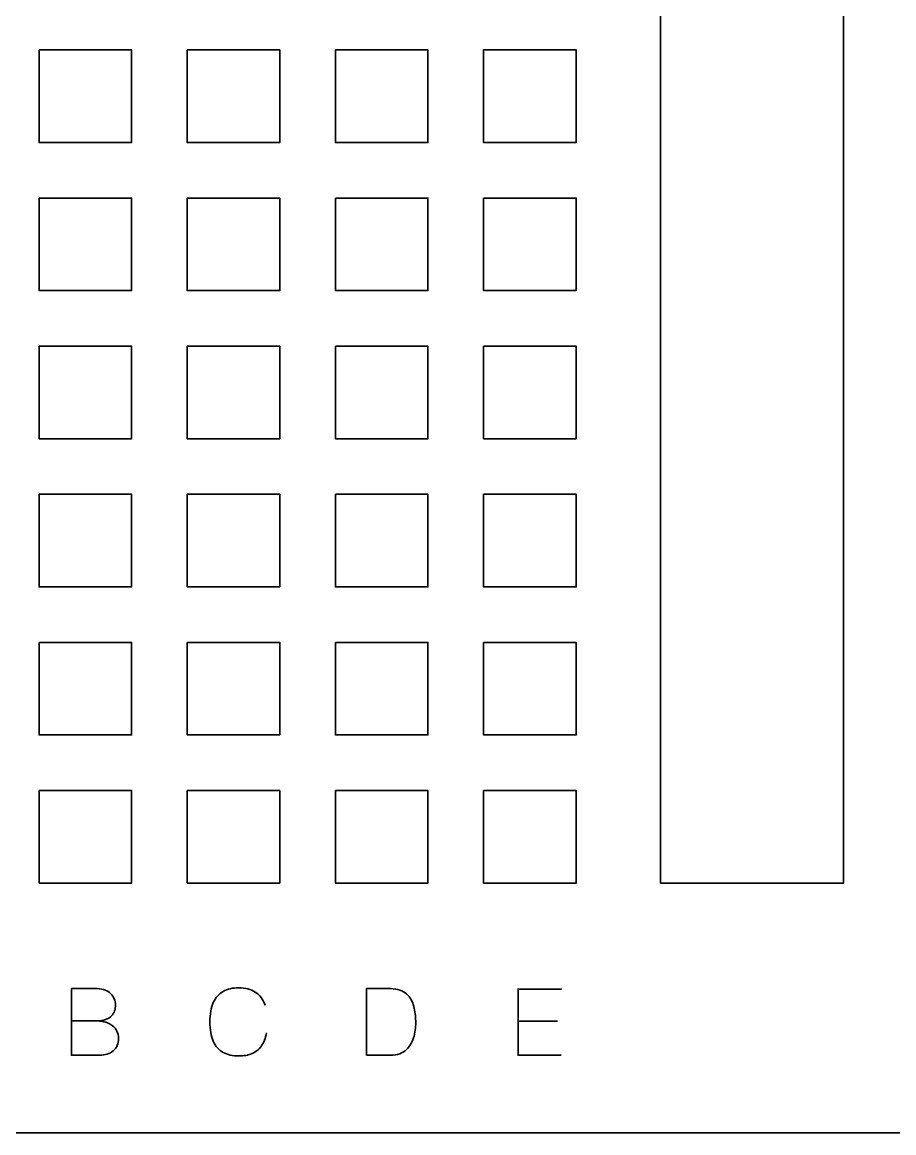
# Model space of a CAD drawing. Header units: centimetres. Extents: x -13.14 to -7.86, y -19.04 to -10.66.
# Drawn here: x -11.751 to -10.257, y -19.041 to -17.136 of the extents above; entities that cross this region are included whole.
import ezdxf

# ---------------------------------------------------------------- set-up
doc = ezdxf.new("R2010")
doc.units = ezdxf.units.CM
doc.header["$MEASUREMENT"] = 0
doc.layers.add('Layer 1', color=7, linetype='Continuous')

msp = doc.modelspace()

# ---------------------------------------------------------------- linework, layer by layer
at = {"layer": 'Layer 1', "color": 250, "lineweight": 35}
for points, knots in [([(-12.24632, -10.659), (-12.24632, -10.659), (-8.75382, -10.659), (-8.75382, -10.659), (-8.75382, -10.659), (-8.75382, -10.659), (-8.75382, -19.041), (-8.75382, -19.041), (-8.75382, -19.041), (-8.75382, -19.041), (-12.24632, -19.041), (-12.24632, -19.041), (-12.24632, -19.041), (-12.24632, -19.041), (-12.24632, -10.659), (-12.24632, -10.659)], [0, 0, 0, 0, 0.25, 0.25, 0.25, 0.25, 0.5, 0.5, 0.5, 0.5, 0.75, 0.75, 0.75, 0.75, 1, 1, 1, 1]), ([(-10.65688, -11.08722), (-10.65688, -11.08722), (-10.34326, -11.08722), (-10.34326, -11.08722), (-10.34326, -11.08722), (-10.34326, -11.08722), (-10.34326, -18.61278), (-10.34326, -18.61278), (-10.34326, -18.61278), (-10.34326, -18.61278), (-10.65688, -18.61278), (-10.65688, -18.61278), (-10.65688, -18.61278), (-10.65688, -18.61278), (-10.65688, -11.08722), (-10.65688, -11.08722)], [0, 0, 0, 0, 0.25, 0.25, 0.25, 0.25, 0.5, 0.5, 0.5, 0.5, 0.75, 0.75, 0.75, 0.75, 1, 1, 1, 1]), ([(-11.72244, -17.18403), (-11.72244, -17.18403), (-11.56369, -17.18403), (-11.56369, -17.18403), (-11.56369, -17.18403), (-11.56369, -17.18403), (-11.56369, -17.34278), (-11.56369, -17.34278), (-11.56369, -17.34278), (-11.56369, -17.34278), (-11.72244, -17.34278), (-11.72244, -17.34278), (-11.72244, -17.34278), (-11.72244, -17.34278), (-11.72244, -17.18403), (-11.72244, -17.18403)], [0, 0, 0, 0, 0.25, 0.25, 0.25, 0.25, 0.5, 0.5, 0.5, 0.5, 0.75, 0.75, 0.75, 0.75, 1, 1, 1, 1]), ([(-11.46844, -17.18403), (-11.46844, -17.18403), (-11.30969, -17.18403), (-11.30969, -17.18403), (-11.30969, -17.18403), (-11.30969, -17.18403), (-11.30969, -17.34278), (-11.30969, -17.34278), (-11.30969, -17.34278), (-11.30969, -17.34278), (-11.46844, -17.34278), (-11.46844, -17.34278), (-11.46844, -17.34278), (-11.46844, -17.34278), (-11.46844, -17.18403), (-11.46844, -17.18403)], [0, 0, 0, 0, 0.25, 0.25, 0.25, 0.25, 0.5, 0.5, 0.5, 0.5, 0.75, 0.75, 0.75, 0.75, 1, 1, 1, 1]), ([(-11.21444, -17.18403), (-11.21444, -17.18403), (-11.05569, -17.18403), (-11.05569, -17.18403), (-11.05569, -17.18403), (-11.05569, -17.18403), (-11.05569, -17.34278), (-11.05569, -17.34278), (-11.05569, -17.34278), (-11.05569, -17.34278), (-11.21444, -17.34278), (-11.21444, -17.34278), (-11.21444, -17.34278), (-11.21444, -17.34278), (-11.21444, -17.18403), (-11.21444, -17.18403)], [0, 0, 0, 0, 0.25, 0.25, 0.25, 0.25, 0.5, 0.5, 0.5, 0.5, 0.75, 0.75, 0.75, 0.75, 1, 1, 1, 1]), ([(-10.96044, -17.18403), (-10.96044, -17.18403), (-10.80169, -17.18403), (-10.80169, -17.18403), (-10.80169, -17.18403), (-10.80169, -17.18403), (-10.80169, -17.34278), (-10.80169, -17.34278), (-10.80169, -17.34278), (-10.80169, -17.34278), (-10.96044, -17.34278), (-10.96044, -17.34278), (-10.96044, -17.34278), (-10.96044, -17.34278), (-10.96044, -17.18403), (-10.96044, -17.18403)], [0, 0, 0, 0, 0.25, 0.25, 0.25, 0.25, 0.5, 0.5, 0.5, 0.5, 0.75, 0.75, 0.75, 0.75, 1, 1, 1, 1]), ([(-11.72244, -17.43803), (-11.72244, -17.43803), (-11.56369, -17.43803), (-11.56369, -17.43803), (-11.56369, -17.43803), (-11.56369, -17.43803), (-11.56369, -17.59678), (-11.56369, -17.59678), (-11.56369, -17.59678), (-11.56369, -17.59678), (-11.72244, -17.59678), (-11.72244, -17.59678), (-11.72244, -17.59678), (-11.72244, -17.59678), (-11.72244, -17.43803), (-11.72244, -17.43803)], [0, 0, 0, 0, 0.25, 0.25, 0.25, 0.25, 0.5, 0.5, 0.5, 0.5, 0.75, 0.75, 0.75, 0.75, 1, 1, 1, 1]), ([(-11.46844, -17.43803), (-11.46844, -17.43803), (-11.30969, -17.43803), (-11.30969, -17.43803), (-11.30969, -17.43803), (-11.30969, -17.43803), (-11.30969, -17.59678), (-11.30969, -17.59678), (-11.30969, -17.59678), (-11.30969, -17.59678), (-11.46844, -17.59678), (-11.46844, -17.59678), (-11.46844, -17.59678), (-11.46844, -17.59678), (-11.46844, -17.43803), (-11.46844, -17.43803)], [0, 0, 0, 0, 0.25, 0.25, 0.25, 0.25, 0.5, 0.5, 0.5, 0.5, 0.75, 0.75, 0.75, 0.75, 1, 1, 1, 1]), ([(-11.21444, -17.43803), (-11.21444, -17.43803), (-11.05569, -17.43803), (-11.05569, -17.43803), (-11.05569, -17.43803), (-11.05569, -17.43803), (-11.05569, -17.59678), (-11.05569, -17.59678), (-11.05569, -17.59678), (-11.05569, -17.59678), (-11.21444, -17.59678), (-11.21444, -17.59678), (-11.21444, -17.59678), (-11.21444, -17.59678), (-11.21444, -17.43803), (-11.21444, -17.43803)], [0, 0, 0, 0, 0.25, 0.25, 0.25, 0.25, 0.5, 0.5, 0.5, 0.5, 0.75, 0.75, 0.75, 0.75, 1, 1, 1, 1]), ([(-10.96044, -17.43803), (-10.96044, -17.43803), (-10.80169, -17.43803), (-10.80169, -17.43803), (-10.80169, -17.43803), (-10.80169, -17.43803), (-10.80169, -17.59678), (-10.80169, -17.59678), (-10.80169, -17.59678), (-10.80169, -17.59678), (-10.96044, -17.59678), (-10.96044, -17.59678), (-10.96044, -17.59678), (-10.96044, -17.59678), (-10.96044, -17.43803), (-10.96044, -17.43803)], [0, 0, 0, 0, 0.25, 0.25, 0.25, 0.25, 0.5, 0.5, 0.5, 0.5, 0.75, 0.75, 0.75, 0.75, 1, 1, 1, 1]), ([(-11.72244, -17.69203), (-11.72244, -17.69203), (-11.56369, -17.69203), (-11.56369, -17.69203), (-11.56369, -17.69203), (-11.56369, -17.69203), (-11.56369, -17.85078), (-11.56369, -17.85078), (-11.56369, -17.85078), (-11.56369, -17.85078), (-11.72244, -17.85078), (-11.72244, -17.85078), (-11.72244, -17.85078), (-11.72244, -17.85078), (-11.72244, -17.69203), (-11.72244, -17.69203)], [0, 0, 0, 0, 0.25, 0.25, 0.25, 0.25, 0.5, 0.5, 0.5, 0.5, 0.75, 0.75, 0.75, 0.75, 1, 1, 1, 1]), ([(-11.46844, -17.69203), (-11.46844, -17.69203), (-11.30969, -17.69203), (-11.30969, -17.69203), (-11.30969, -17.69203), (-11.30969, -17.69203), (-11.30969, -17.85078), (-11.30969, -17.85078), (-11.30969, -17.85078), (-11.30969, -17.85078), (-11.46844, -17.85078), (-11.46844, -17.85078), (-11.46844, -17.85078), (-11.46844, -17.85078), (-11.46844, -17.69203), (-11.46844, -17.69203)], [0, 0, 0, 0, 0.25, 0.25, 0.25, 0.25, 0.5, 0.5, 0.5, 0.5, 0.75, 0.75, 0.75, 0.75, 1, 1, 1, 1]), ([(-11.21444, -17.69203), (-11.21444, -17.69203), (-11.05569, -17.69203), (-11.05569, -17.69203), (-11.05569, -17.69203), (-11.05569, -17.69203), (-11.05569, -17.85078), (-11.05569, -17.85078), (-11.05569, -17.85078), (-11.05569, -17.85078), (-11.21444, -17.85078), (-11.21444, -17.85078), (-11.21444, -17.85078), (-11.21444, -17.85078), (-11.21444, -17.69203), (-11.21444, -17.69203)], [0, 0, 0, 0, 0.25, 0.25, 0.25, 0.25, 0.5, 0.5, 0.5, 0.5, 0.75, 0.75, 0.75, 0.75, 1, 1, 1, 1]), ([(-10.96044, -17.69203), (-10.96044, -17.69203), (-10.80169, -17.69203), (-10.80169, -17.69203), (-10.80169, -17.69203), (-10.80169, -17.69203), (-10.80169, -17.85078), (-10.80169, -17.85078), (-10.80169, -17.85078), (-10.80169, -17.85078), (-10.96044, -17.85078), (-10.96044, -17.85078), (-10.96044, -17.85078), (-10.96044, -17.85078), (-10.96044, -17.69203), (-10.96044, -17.69203)], [0, 0, 0, 0, 0.25, 0.25, 0.25, 0.25, 0.5, 0.5, 0.5, 0.5, 0.75, 0.75, 0.75, 0.75, 1, 1, 1, 1]), ([(-11.72244, -17.94603), (-11.72244, -17.94603), (-11.56369, -17.94603), (-11.56369, -17.94603), (-11.56369, -17.94603), (-11.56369, -17.94603), (-11.56369, -18.10478), (-11.56369, -18.10478), (-11.56369, -18.10478), (-11.56369, -18.10478), (-11.72244, -18.10478), (-11.72244, -18.10478), (-11.72244, -18.10478), (-11.72244, -18.10478), (-11.72244, -17.94603), (-11.72244, -17.94603)], [0, 0, 0, 0, 0.25, 0.25, 0.25, 0.25, 0.5, 0.5, 0.5, 0.5, 0.75, 0.75, 0.75, 0.75, 1, 1, 1, 1]), ([(-11.46844, -17.94603), (-11.46844, -17.94603), (-11.30969, -17.94603), (-11.30969, -17.94603), (-11.30969, -17.94603), (-11.30969, -17.94603), (-11.30969, -18.10478), (-11.30969, -18.10478), (-11.30969, -18.10478), (-11.30969, -18.10478), (-11.46844, -18.10478), (-11.46844, -18.10478), (-11.46844, -18.10478), (-11.46844, -18.10478), (-11.46844, -17.94603), (-11.46844, -17.94603)], [0, 0, 0, 0, 0.25, 0.25, 0.25, 0.25, 0.5, 0.5, 0.5, 0.5, 0.75, 0.75, 0.75, 0.75, 1, 1, 1, 1]), ([(-11.21444, -17.94603), (-11.21444, -17.94603), (-11.05569, -17.94603), (-11.05569, -17.94603), (-11.05569, -17.94603), (-11.05569, -17.94603), (-11.05569, -18.10478), (-11.05569, -18.10478), (-11.05569, -18.10478), (-11.05569, -18.10478), (-11.21444, -18.10478), (-11.21444, -18.10478), (-11.21444, -18.10478), (-11.21444, -18.10478), (-11.21444, -17.94603), (-11.21444, -17.94603)], [0, 0, 0, 0, 0.25, 0.25, 0.25, 0.25, 0.5, 0.5, 0.5, 0.5, 0.75, 0.75, 0.75, 0.75, 1, 1, 1, 1]), ([(-10.96044, -17.94603), (-10.96044, -17.94603), (-10.80169, -17.94603), (-10.80169, -17.94603), (-10.80169, -17.94603), (-10.80169, -17.94603), (-10.80169, -18.10478), (-10.80169, -18.10478), (-10.80169, -18.10478), (-10.80169, -18.10478), (-10.96044, -18.10478), (-10.96044, -18.10478), (-10.96044, -18.10478), (-10.96044, -18.10478), (-10.96044, -17.94603), (-10.96044, -17.94603)], [0, 0, 0, 0, 0.25, 0.25, 0.25, 0.25, 0.5, 0.5, 0.5, 0.5, 0.75, 0.75, 0.75, 0.75, 1, 1, 1, 1]), ([(-11.72244, -18.20003), (-11.72244, -18.20003), (-11.56369, -18.20003), (-11.56369, -18.20003), (-11.56369, -18.20003), (-11.56369, -18.20003), (-11.56369, -18.35878), (-11.56369, -18.35878), (-11.56369, -18.35878), (-11.56369, -18.35878), (-11.72244, -18.35878), (-11.72244, -18.35878), (-11.72244, -18.35878), (-11.72244, -18.35878), (-11.72244, -18.20003), (-11.72244, -18.20003)], [0, 0, 0, 0, 0.25, 0.25, 0.25, 0.25, 0.5, 0.5, 0.5, 0.5, 0.75, 0.75, 0.75, 0.75, 1, 1, 1, 1]), ([(-11.46844, -18.20003), (-11.46844, -18.20003), (-11.30969, -18.20003), (-11.30969, -18.20003), (-11.30969, -18.20003), (-11.30969, -18.20003), (-11.30969, -18.35878), (-11.30969, -18.35878), (-11.30969, -18.35878), (-11.30969, -18.35878), (-11.46844, -18.35878), (-11.46844, -18.35878), (-11.46844, -18.35878), (-11.46844, -18.35878), (-11.46844, -18.20003), (-11.46844, -18.20003)], [0, 0, 0, 0, 0.25, 0.25, 0.25, 0.25, 0.5, 0.5, 0.5, 0.5, 0.75, 0.75, 0.75, 0.75, 1, 1, 1, 1]), ([(-11.21444, -18.20003), (-11.21444, -18.20003), (-11.05569, -18.20003), (-11.05569, -18.20003), (-11.05569, -18.20003), (-11.05569, -18.20003), (-11.05569, -18.35878), (-11.05569, -18.35878), (-11.05569, -18.35878), (-11.05569, -18.35878), (-11.21444, -18.35878), (-11.21444, -18.35878), (-11.21444, -18.35878), (-11.21444, -18.35878), (-11.21444, -18.20003), (-11.21444, -18.20003)], [0, 0, 0, 0, 0.25, 0.25, 0.25, 0.25, 0.5, 0.5, 0.5, 0.5, 0.75, 0.75, 0.75, 0.75, 1, 1, 1, 1]), ([(-10.96044, -18.20003), (-10.96044, -18.20003), (-10.80169, -18.20003), (-10.80169, -18.20003), (-10.80169, -18.20003), (-10.80169, -18.20003), (-10.80169, -18.35878), (-10.80169, -18.35878), (-10.80169, -18.35878), (-10.80169, -18.35878), (-10.96044, -18.35878), (-10.96044, -18.35878), (-10.96044, -18.35878), (-10.96044, -18.35878), (-10.96044, -18.20003), (-10.96044, -18.20003)], [0, 0, 0, 0, 0.25, 0.25, 0.25, 0.25, 0.5, 0.5, 0.5, 0.5, 0.75, 0.75, 0.75, 0.75, 1, 1, 1, 1]), ([(-11.72244, -18.45403), (-11.72244, -18.45403), (-11.56369, -18.45403), (-11.56369, -18.45403), (-11.56369, -18.45403), (-11.56369, -18.45403), (-11.56369, -18.61278), (-11.56369, -18.61278), (-11.56369, -18.61278), (-11.56369, -18.61278), (-11.72244, -18.61278), (-11.72244, -18.61278), (-11.72244, -18.61278), (-11.72244, -18.61278), (-11.72244, -18.45403), (-11.72244, -18.45403)], [0, 0, 0, 0, 0.25, 0.25, 0.25, 0.25, 0.5, 0.5, 0.5, 0.5, 0.75, 0.75, 0.75, 0.75, 1, 1, 1, 1]), ([(-11.46844, -18.45403), (-11.46844, -18.45403), (-11.30969, -18.45403), (-11.30969, -18.45403), (-11.30969, -18.45403), (-11.30969, -18.45403), (-11.30969, -18.61278), (-11.30969, -18.61278), (-11.30969, -18.61278), (-11.30969, -18.61278), (-11.46844, -18.61278), (-11.46844, -18.61278), (-11.46844, -18.61278), (-11.46844, -18.61278), (-11.46844, -18.45403), (-11.46844, -18.45403)], [0, 0, 0, 0, 0.25, 0.25, 0.25, 0.25, 0.5, 0.5, 0.5, 0.5, 0.75, 0.75, 0.75, 0.75, 1, 1, 1, 1]), ([(-11.21444, -18.45403), (-11.21444, -18.45403), (-11.05569, -18.45403), (-11.05569, -18.45403), (-11.05569, -18.45403), (-11.05569, -18.45403), (-11.05569, -18.61278), (-11.05569, -18.61278), (-11.05569, -18.61278), (-11.05569, -18.61278), (-11.21444, -18.61278), (-11.21444, -18.61278), (-11.21444, -18.61278), (-11.21444, -18.61278), (-11.21444, -18.45403), (-11.21444, -18.45403)], [0, 0, 0, 0, 0.25, 0.25, 0.25, 0.25, 0.5, 0.5, 0.5, 0.5, 0.75, 0.75, 0.75, 0.75, 1, 1, 1, 1]), ([(-10.96044, -18.45403), (-10.96044, -18.45403), (-10.80169, -18.45403), (-10.80169, -18.45403), (-10.80169, -18.45403), (-10.80169, -18.45403), (-10.80169, -18.61278), (-10.80169, -18.61278), (-10.80169, -18.61278), (-10.80169, -18.61278), (-10.96044, -18.61278), (-10.96044, -18.61278), (-10.96044, -18.61278), (-10.96044, -18.61278), (-10.96044, -18.45403), (-10.96044, -18.45403)], [0, 0, 0, 0, 0.25, 0.25, 0.25, 0.25, 0.5, 0.5, 0.5, 0.5, 0.75, 0.75, 0.75, 0.75, 1, 1, 1, 1]), ([(-11.66691, -18.84925), (-11.66691, -18.84925), (-11.62303, -18.84925), (-11.62303, -18.84925), (-11.62303, -18.84925), (-11.61732, -18.84922), (-11.61247, -18.84843), (-11.60837, -18.84687), (-11.60837, -18.84687), (-11.6043, -18.84534), (-11.601, -18.84326), (-11.59844, -18.84064), (-11.59844, -18.84064), (-11.59588, -18.83803), (-11.59403, -18.83507), (-11.59287, -18.83179), (-11.59287, -18.83179), (-11.59173, -18.82855), (-11.59121, -18.82517), (-11.59134, -18.82168), (-11.59134, -18.82168), (-11.5915, -18.81819), (-11.59224, -18.81481), (-11.59356, -18.81151), (-11.59356, -18.81151), (-11.59485, -18.80821), (-11.5968, -18.80523), (-11.59937, -18.80256), (-11.59937, -18.80256), (-11.60193, -18.79989), (-11.60512, -18.79778), (-11.60901, -18.79622), (-11.60901, -18.79622), (-11.61289, -18.79464), (-11.61746, -18.79382), (-11.62271, -18.79379), (-11.62271, -18.79379), (-11.62271, -18.79379), (-11.66691, -18.79379), (-11.66691, -18.79379), (-11.66691, -18.79379), (-11.66691, -18.79379), (-11.66691, -18.90804), (-11.66691, -18.90804), (-11.66691, -18.90804), (-11.66691, -18.90804), (-11.61828, -18.90804), (-11.61828, -18.90804), (-11.61828, -18.90804), (-11.61373, -18.90804), (-11.60951, -18.90738), (-11.6056, -18.90609), (-11.6056, -18.90609), (-11.60169, -18.90477), (-11.59828, -18.90289), (-11.59533, -18.90038), (-11.59533, -18.90038), (-11.59239, -18.8979), (-11.5901, -18.89489), (-11.58846, -18.89132), (-11.58846, -18.89132), (-11.58682, -18.88776), (-11.58598, -18.88372), (-11.58595, -18.8792), (-11.58595, -18.8792), (-11.58606, -18.87466), (-11.58701, -18.87056), (-11.58883, -18.86689), (-11.58883, -18.86689), (-11.59065, -18.86322), (-11.59319, -18.86008), (-11.59646, -18.85744), (-11.59646, -18.85744), (-11.59974, -18.85482), (-11.60364, -18.85279), (-11.60813, -18.85139), (-11.60813, -18.85139), (-11.61262, -18.84999), (-11.61759, -18.84928), (-11.62303, -18.84925), (-11.62303, -18.84925), (-11.61759, -18.84928), (-11.61262, -18.84999), (-11.60813, -18.85139), (-11.60813, -18.85139), (-11.60364, -18.85279), (-11.59974, -18.85482), (-11.59646, -18.85744), (-11.59646, -18.85744), (-11.59319, -18.86008), (-11.59065, -18.86322), (-11.58883, -18.86689), (-11.58883, -18.86689), (-11.58701, -18.87056), (-11.58606, -18.87466), (-11.58595, -18.8792), (-11.58595, -18.8792), (-11.58598, -18.88372), (-11.58682, -18.88776), (-11.58846, -18.89132), (-11.58846, -18.89132), (-11.5901, -18.89489), (-11.59239, -18.8979), (-11.59533, -18.90038), (-11.59533, -18.90038), (-11.59828, -18.90289), (-11.60169, -18.90477), (-11.6056, -18.90609), (-11.6056, -18.90609), (-11.60951, -18.90738), (-11.61373, -18.90804), (-11.61828, -18.90804), (-11.61828, -18.90804), (-11.61828, -18.90804), (-11.66691, -18.90804), (-11.66691, -18.90804), (-11.66691, -18.90804), (-11.66691, -18.90804), (-11.66691, -18.79379), (-11.66691, -18.79379), (-11.66691, -18.79379), (-11.66691, -18.79379), (-11.62271, -18.79379), (-11.62271, -18.79379), (-11.62271, -18.79379), (-11.61746, -18.79382), (-11.61289, -18.79464), (-11.60901, -18.79622), (-11.60901, -18.79622), (-11.60512, -18.79778), (-11.60193, -18.79989), (-11.59937, -18.80256), (-11.59937, -18.80256), (-11.5968, -18.80523), (-11.59485, -18.80821), (-11.59356, -18.81151), (-11.59356, -18.81151), (-11.59224, -18.81481), (-11.5915, -18.81819), (-11.59134, -18.82168), (-11.59134, -18.82168), (-11.59121, -18.82517), (-11.59173, -18.82855), (-11.59287, -18.83179), (-11.59287, -18.83179), (-11.59403, -18.83507), (-11.59588, -18.83803), (-11.59844, -18.84064), (-11.59844, -18.84064), (-11.601, -18.84326), (-11.6043, -18.84534), (-11.60837, -18.84687), (-11.60837, -18.84687), (-11.61247, -18.84843), (-11.61732, -18.84922), (-11.62303, -18.84925), (-11.62303, -18.84925), (-11.62303, -18.84925), (-11.66691, -18.84925), (-11.66691, -18.84925)], [0, 0, 0, 0, 0.025, 0.025, 0.025, 0.025, 0.05, 0.05, 0.05, 0.05, 0.075, 0.075, 0.075, 0.075, 0.1, 0.1, 0.1, 0.1, 0.125, 0.125, 0.125, 0.125, 0.15, 0.15, 0.15, 0.15, 0.175, 0.175, 0.175, 0.175, 0.2, 0.2, 0.2, 0.2, 0.225, 0.225, 0.225, 0.225, 0.25, 0.25, 0.25, 0.25, 0.275, 0.275, 0.275, 0.275, 0.3, 0.3, 0.3, 0.3, 0.325, 0.325, 0.325, 0.325, 0.35, 0.35, 0.35, 0.35, 0.375, 0.375, 0.375, 0.375, 0.4, 0.4, 0.4, 0.4, 0.425, 0.425, 0.425, 0.425, 0.45, 0.45, 0.45, 0.45, 0.475, 0.475, 0.475, 0.475, 0.5, 0.5, 0.5, 0.5, 0.525, 0.525, 0.525, 0.525, 0.55, 0.55, 0.55, 0.55, 0.575, 0.575, 0.575, 0.575, 0.6, 0.6, 0.6, 0.6, 0.625, 0.625, 0.625, 0.625, 0.65, 0.65, 0.65, 0.65, 0.675, 0.675, 0.675, 0.675, 0.7, 0.7, 0.7, 0.7, 0.725, 0.725, 0.725, 0.725, 0.75, 0.75, 0.75, 0.75, 0.775, 0.775, 0.775, 0.775, 0.8, 0.8, 0.8, 0.8, 0.825, 0.825, 0.825, 0.825, 0.85, 0.85, 0.85, 0.85, 0.875, 0.875, 0.875, 0.875, 0.9, 0.9, 0.9, 0.9, 0.925, 0.925, 0.925, 0.925, 0.95, 0.95, 0.95, 0.95, 0.975, 0.975, 0.975, 0.975, 1, 1, 1, 1]), ([(-11.3325, -18.86969), (-11.33419, -18.87875), (-11.33715, -18.88623), (-11.34129, -18.89209), (-11.34129, -18.89209), (-11.34547, -18.89792), (-11.3508, -18.90226), (-11.3573, -18.90508), (-11.3573, -18.90508), (-11.36377, -18.90791), (-11.37136, -18.90933), (-11.38003, -18.90931), (-11.38003, -18.90931), (-11.39056, -18.90933), (-11.39952, -18.9073), (-11.40686, -18.90315), (-11.40686, -18.90315), (-11.4142, -18.89903), (-11.4198, -18.89267), (-11.42365, -18.88403), (-11.42365, -18.88403), (-11.4275, -18.8754), (-11.42943, -18.86433), (-11.42946, -18.85084), (-11.42946, -18.85084), (-11.42943, -18.83739), (-11.4275, -18.82635), (-11.42365, -18.81772), (-11.42365, -18.81772), (-11.4198, -18.80908), (-11.4142, -18.80269), (-11.40686, -18.79854), (-11.40686, -18.79854), (-11.39952, -18.7944), (-11.39056, -18.79234), (-11.38003, -18.79236), (-11.38003, -18.79236), (-11.36876, -18.79234), (-11.3593, -18.79474), (-11.3517, -18.79957), (-11.3517, -18.79957), (-11.34412, -18.80441), (-11.33855, -18.81188), (-11.33503, -18.822), (-11.33503, -18.822), (-11.33855, -18.81188), (-11.34412, -18.80441), (-11.3517, -18.79957), (-11.3517, -18.79957), (-11.3593, -18.79474), (-11.36876, -18.79234), (-11.38003, -18.79236), (-11.38003, -18.79236), (-11.39056, -18.79234), (-11.39952, -18.7944), (-11.40686, -18.79854), (-11.40686, -18.79854), (-11.4142, -18.80269), (-11.4198, -18.80908), (-11.42365, -18.81772), (-11.42365, -18.81772), (-11.4275, -18.82635), (-11.42943, -18.83739), (-11.42946, -18.85084), (-11.42946, -18.85084), (-11.42943, -18.86433), (-11.4275, -18.8754), (-11.42365, -18.88403), (-11.42365, -18.88403), (-11.4198, -18.89267), (-11.4142, -18.89903), (-11.40686, -18.90315), (-11.40686, -18.90315), (-11.39952, -18.9073), (-11.39056, -18.90933), (-11.38003, -18.90931), (-11.38003, -18.90931), (-11.37136, -18.90933), (-11.36377, -18.90791), (-11.3573, -18.90508), (-11.3573, -18.90508), (-11.3508, -18.90226), (-11.34547, -18.89792), (-11.34129, -18.89209), (-11.34129, -18.89209), (-11.33715, -18.88623), (-11.33419, -18.87875), (-11.3325, -18.86969)], [0, 0, 0, 0, 0.0454545, 0.0454545, 0.0454545, 0.0454545, 0.0909091, 0.0909091, 0.0909091, 0.0909091, 0.1363636, 0.1363636, 0.1363636, 0.1363636, 0.1818182, 0.1818182, 0.1818182, 0.1818182, 0.2272727, 0.2272727, 0.2272727, 0.2272727, 0.2727273, 0.2727273, 0.2727273, 0.2727273, 0.3181818, 0.3181818, 0.3181818, 0.3181818, 0.3636364, 0.3636364, 0.3636364, 0.3636364, 0.4090909, 0.4090909, 0.4090909, 0.4090909, 0.4545455, 0.4545455, 0.4545455, 0.4545455, 0.5, 0.5, 0.5, 0.5, 0.5454545, 0.5454545, 0.5454545, 0.5454545, 0.5909091, 0.5909091, 0.5909091, 0.5909091, 0.6363636, 0.6363636, 0.6363636, 0.6363636, 0.6818182, 0.6818182, 0.6818182, 0.6818182, 0.7272727, 0.7272727, 0.7272727, 0.7272727, 0.7727273, 0.7727273, 0.7727273, 0.7727273, 0.8181818, 0.8181818, 0.8181818, 0.8181818, 0.8636364, 0.8636364, 0.8636364, 0.8636364, 0.9090909, 0.9090909, 0.9090909, 0.9090909, 0.9545455, 0.9545455, 0.9545455, 0.9545455, 1, 1, 1, 1]), ([(-11.1612, -18.90804), (-11.1612, -18.90804), (-11.1612, -18.79379), (-11.1612, -18.79379), (-11.1612, -18.79379), (-11.1612, -18.79379), (-11.12, -18.79379), (-11.12, -18.79379), (-11.12, -18.79379), (-11.11375, -18.79382), (-11.10834, -18.79464), (-11.10377, -18.79625), (-11.10377, -18.79625), (-11.09923, -18.79786), (-11.09537, -18.80008), (-11.09226, -18.80288), (-11.09226, -18.80288), (-11.08911, -18.8057), (-11.08658, -18.80895), (-11.0846, -18.81259), (-11.0846, -18.81259), (-11.08262, -18.81627), (-11.08108, -18.82017), (-11.08, -18.82432), (-11.08, -18.82432), (-11.07892, -18.82844), (-11.07815, -18.83264), (-11.07768, -18.83689), (-11.07768, -18.83689), (-11.0772, -18.84114), (-11.07689, -18.84526), (-11.07675, -18.84925), (-11.07675, -18.84925), (-11.07657, -18.85324), (-11.0767, -18.85744), (-11.07712, -18.86185), (-11.07712, -18.86185), (-11.07755, -18.86626), (-11.07834, -18.87067), (-11.07953, -18.87505), (-11.07953, -18.87505), (-11.08069, -18.87944), (-11.08235, -18.88361), (-11.08449, -18.88755), (-11.08449, -18.88755), (-11.0866, -18.89151), (-11.0893, -18.89502), (-11.09252, -18.89808), (-11.09252, -18.89808), (-11.09577, -18.90115), (-11.09965, -18.90358), (-11.10419, -18.90535), (-11.10419, -18.90535), (-11.10874, -18.90712), (-11.11402, -18.90801), (-11.12, -18.90804), (-11.12, -18.90804), (-11.12, -18.90804), (-11.1612, -18.90804), (-11.1612, -18.90804)], [0, 0, 0, 0, 0.0666667, 0.0666667, 0.0666667, 0.0666667, 0.1333333, 0.1333333, 0.1333333, 0.1333333, 0.2, 0.2, 0.2, 0.2, 0.2666667, 0.2666667, 0.2666667, 0.2666667, 0.3333333, 0.3333333, 0.3333333, 0.3333333, 0.4, 0.4, 0.4, 0.4, 0.4666667, 0.4666667, 0.4666667, 0.4666667, 0.5333333, 0.5333333, 0.5333333, 0.5333333, 0.6, 0.6, 0.6, 0.6, 0.6666667, 0.6666667, 0.6666667, 0.6666667, 0.7333333, 0.7333333, 0.7333333, 0.7333333, 0.8, 0.8, 0.8, 0.8, 0.8666667, 0.8666667, 0.8666667, 0.8666667, 0.9333333, 0.9333333, 0.9333333, 0.9333333, 1, 1, 1, 1]), ([(-11.1612, -18.90804), (-11.1612, -18.90804), (-11.1612, -18.79379), (-11.1612, -18.79379), (-11.1612, -18.79379), (-11.1612, -18.79379), (-11.12, -18.79379), (-11.12, -18.79379), (-11.12, -18.79379), (-11.11375, -18.79382), (-11.10834, -18.79464), (-11.10377, -18.79625), (-11.10377, -18.79625), (-11.09923, -18.79786), (-11.09537, -18.80008), (-11.09226, -18.80288), (-11.09226, -18.80288), (-11.08911, -18.8057), (-11.08658, -18.80895), (-11.0846, -18.81259), (-11.0846, -18.81259), (-11.08262, -18.81627), (-11.08108, -18.82017), (-11.08, -18.82432), (-11.08, -18.82432), (-11.07892, -18.82844), (-11.07815, -18.83264), (-11.07768, -18.83689), (-11.07768, -18.83689), (-11.0772, -18.84114), (-11.07689, -18.84526), (-11.07675, -18.84925), (-11.07675, -18.84925), (-11.07657, -18.85324), (-11.0767, -18.85744), (-11.07712, -18.86185), (-11.07712, -18.86185), (-11.07755, -18.86626), (-11.07834, -18.87067), (-11.07953, -18.87505), (-11.07953, -18.87505), (-11.08069, -18.87944), (-11.08235, -18.88361), (-11.08449, -18.88755), (-11.08449, -18.88755), (-11.0866, -18.89151), (-11.0893, -18.89502), (-11.09252, -18.89808), (-11.09252, -18.89808), (-11.09577, -18.90115), (-11.09965, -18.90358), (-11.10419, -18.90535), (-11.10419, -18.90535), (-11.10874, -18.90712), (-11.11402, -18.90801), (-11.12, -18.90804), (-11.12, -18.90804), (-11.12, -18.90804), (-11.1612, -18.90804), (-11.1612, -18.90804)], [0, 0, 0, 0, 0.0666667, 0.0666667, 0.0666667, 0.0666667, 0.1333333, 0.1333333, 0.1333333, 0.1333333, 0.2, 0.2, 0.2, 0.2, 0.2666667, 0.2666667, 0.2666667, 0.2666667, 0.3333333, 0.3333333, 0.3333333, 0.3333333, 0.4, 0.4, 0.4, 0.4, 0.4666667, 0.4666667, 0.4666667, 0.4666667, 0.5333333, 0.5333333, 0.5333333, 0.5333333, 0.6, 0.6, 0.6, 0.6, 0.6666667, 0.6666667, 0.6666667, 0.6666667, 0.7333333, 0.7333333, 0.7333333, 0.7333333, 0.8, 0.8, 0.8, 0.8, 0.8666667, 0.8666667, 0.8666667, 0.8666667, 0.9333333, 0.9333333, 0.9333333, 0.9333333, 1, 1, 1, 1]), ([(-10.82735, -18.90804), (-10.82735, -18.90804), (-10.90118, -18.90804), (-10.90118, -18.90804), (-10.90118, -18.90804), (-10.90118, -18.90804), (-10.90118, -18.79442), (-10.90118, -18.79442), (-10.90118, -18.79442), (-10.90118, -18.79442), (-10.82735, -18.79442), (-10.82735, -18.79442), (-10.82735, -18.79442), (-10.82735, -18.79442), (-10.90118, -18.79442), (-10.90118, -18.79442), (-10.90118, -18.79442), (-10.90118, -18.79442), (-10.90118, -18.90804), (-10.90118, -18.90804), (-10.90118, -18.90804), (-10.90118, -18.90804), (-10.82735, -18.90804), (-10.82735, -18.90804)], [0, 0, 0, 0, 0.1666667, 0.1666667, 0.1666667, 0.1666667, 0.3333333, 0.3333333, 0.3333333, 0.3333333, 0.5, 0.5, 0.5, 0.5, 0.6666667, 0.6666667, 0.6666667, 0.6666667, 0.8333333, 0.8333333, 0.8333333, 0.8333333, 1, 1, 1, 1]), ([(-10.83369, -18.84957), (-10.83369, -18.84957), (-10.90118, -18.84957), (-10.90118, -18.84957), (-10.90118, -18.84957), (-10.90118, -18.84957), (-10.83369, -18.84957), (-10.83369, -18.84957)], [0, 0, 0, 0, 0.5, 0.5, 0.5, 0.5, 1, 1, 1, 1])]:
    msp.add_open_spline(points, degree=3, knots=knots, dxfattribs=at)

doc.saveas('drawing.dxf')
